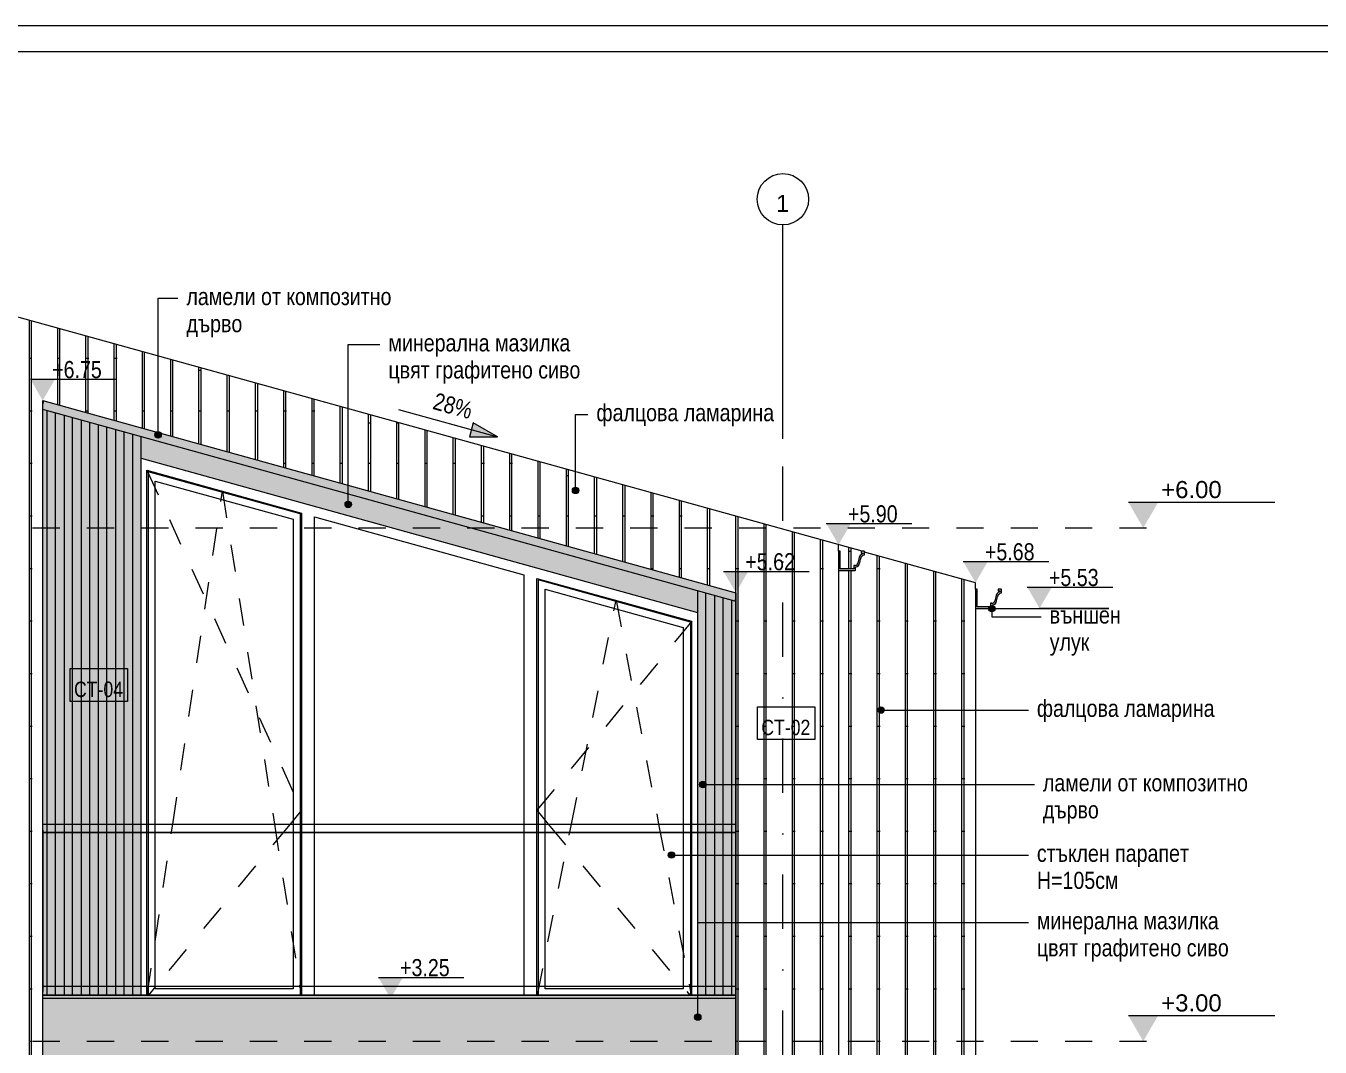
# Model space of a CAD drawing. Header units: centimetres. Extents: x 0 to 25250, y 0 to 2250.
# Drawn here: x 22126 to 22882, y 1653 to 2250 of the extents above; entities that cross this region are included whole.
import ezdxf

# ---------------------------------------------------------------- set-up
doc = ezdxf.new("R2010")
doc.units = ezdxf.units.CM
for name, pattern in [('17-View-1$0$Dash', [31.75, 15.875, -15.875]), ('24-View-1$0$Dash', [31.75, 15.875, -15.875]), ('24-View-1$0$Dash dot', [79.375, 31.75, -23.8125, 0, -23.8125])]:
    doc.linetypes.add(name, pattern=pattern)
for name, color, linetype, lineweight in [('A-ANNO-NOTE', 7, 'Continuous', 9), ('A-FLOR-HRAL', 7, 'Continuous', 9), ('A-FLOR-LEVL', 7, 'Continuous', 9), ('A-GLAZ', 7, 'Continuous', 5), ('A-GLAZ-CWMG', 7, 'Continuous', 9), ('A-GLAZ-HDLN', 7, '17-View-1$0$Dash', 5), ('A-ROOF', 7, 'Continuous', 9), ('A-ROOF-OTLN', 7, 'Continuous', 9), ('A-ROOF-PATT', 7, 'Continuous', 9), ('A-WALL', 7, 'Continuous', 9), ('A-WALL-IDEN', 7, 'Continuous', 9), ('A-WALL-PATT', 7, 'Continuous', 9), ('G-ANNO-DIMS', 7, 'Continuous', 9), ('G-ANNO-TEXT', 7, 'Continuous', 9), ('G-ANNO-TTLB', 7, 'Continuous', 9), ('S-GRID', 7, 'Continuous', 9), ('S-GRID-IDEN', 7, 'Continuous', 9)]:
    doc.layers.add(name, color=color, linetype=linetype, lineweight=lineweight)
doc.styles.add('24-View-1$0$Arial', font='arial.ttf', dxfattribs={"height": 10})
doc.styles.add('24-View-1$0$Arial Narrow', font='ARIALN.TTF', dxfattribs={"height": 10})
doc.styles.add('24-View-1$0$Arial Narrow_1', font='ARIALN.TTF', dxfattribs={"height": 10})
doc.styles.add('24-View-1$0$Arial Narrow_3', font='ARIALN.TTF', dxfattribs={"height": 9})

# ---------------------------------------------------------------- blocks, each defined once
blk = doc.blocks.new('TEC_ОФИЦИАЛНА РАМКА - TEC_ОФИЦИАЛНА РАМКА-2548457-СГРАДА ТИП III - ФАСАДИ')
at = {"layer": 'G-ANNO-TTLB'}
for p, q in [((41.621, 40.554), (-48.379, 40.554)), ((-46.129, 40.254), (41.321, 40.254))]:
    blk.add_line(p, q, dxfattribs=at)
blk = doc.blocks.new('Railing - Railing-1761984-СЕВЕР')
at = {"layer": 'A-FLOR-HRAL', "color": 8, "true_color": 0x808080}
for p, q in [((-669.14, 427), (-264.14, 427)), ((-669.14, 422), (-264.14, 422)), ((-264.14, 332), (-669.14, 332))]:
    blk.add_line(p, q, dxfattribs=at)
at = {"layer": 'A-FLOR-HRAL'}
for p, q in [((-669.14, 427), (-264.14, 427)), ((-264.14, 422), (-669.14, 422)), ((-264.14, 332), (-669.14, 332))]:
    blk.add_line(p, q, dxfattribs=at)
at = {"layer": 'A-FLOR-HRAL', "color": 7, "true_color": 0xfdfdfd}
for p, q in [((-669.14, 423.41), (-669.14, 422)), ((-669.14, 422), (-669.14, 332)), ((-264.14, 422), (-264.14, 423.41)), ((-264.14, 332), (-264.14, 422)), ((-669.14, 332), (-669.14, 329.05)), ((-264.14, 329.05), (-264.14, 332))]:
    blk.add_line(p, q, dxfattribs=at)
at = {"layer": 'A-FLOR-HRAL', "color": 9, "true_color": 0xbfbfbf}
for p, q in [((-669.14, 422), (-264.14, 422)), ((-264.14, 422), (-669.14, 422)), ((-264.14, 332), (-669.14, 332)), ((-264.14, 332), (-669.14, 332)), ((-264.14, 327), (-669.14, 327))]:
    blk.add_line(p, q, dxfattribs=at)
blk = doc.blocks.new('Rectangular Mullion - TEC_LAMEL-2370425-СЕВЕР')
at = {"layer": 'A-GLAZ-CWMG', "color": 7, "true_color": 0xfefefe}
blk.add_line((-669.14, 329.05), (-669.14, 423.41), dxfattribs=at)
at = {"layer": 'A-GLAZ-CWMG', "color": 7, "true_color": 0xfdfdfd}
blk.add_line((-669.14, 423.41), (-669.14, 329.05), dxfattribs=at)
blk = doc.blocks.new('Rectangular Mullion - TEC_LAMEL-V2-СЕВЕР')
at = {"layer": 'A-GLAZ-CWMG', "color": 7, "true_color": 0xfefefe}
for p, q in [((-669.14, 329.05), (-669.14, 423.41)), ((-669.14, 423.41), (-669.14, 329.05))]:
    blk.add_line(p, q, dxfattribs=at)
blk = doc.blocks.new('Rectangular Mullion - TEC_LAMEL-2370426-СЕВЕР')
at = {"layer": 'A-GLAZ-CWMG', "color": 7, "true_color": 0xfdfdfd}
blk.add_line((-264.14, 423.41), (-264.14, 329.05), dxfattribs=at)
at = {"layer": 'A-GLAZ-CWMG', "color": 7, "true_color": 0xfefefe}
blk.add_line((-264.14, 423.41), (-264.14, 329.05), dxfattribs=at)
blk = doc.blocks.new('Rectangular Mullion - TEC_LAMEL-V3-СЕВЕР')
at = {"layer": 'A-GLAZ-CWMG', "color": 7, "true_color": 0xfefefe}
blk.add_line((-264.14, 423.41), (-264.14, 329.05), dxfattribs=at)
blk.add_line((-264.14, 423.41), (-264.14, 329.05), dxfattribs=at)
blk = doc.blocks.new('Rectangular Mullion - TEC_LAMEL-2378627-СЕВЕР')
at = {"layer": 'A-GLAZ-CWMG', "true_color": 0xcfc6ba}
for points in [[(-286.64, 427), (-281.64, 427), (-281.64, 561.86), (-286.64, 563.25), (-286.64, 439.14)], [(-286.64, 327), (-281.64, 327), (-281.64, 427), (-286.64, 427), (-286.64, 329.05)]]:
    blk.add_hatch(color=9, dxfattribs=at).paths.add_polyline_path(points)
at = {"layer": 'A-GLAZ-CWMG'}
for p, q in [((-286.64, 563.25), (-286.64, 427)), ((-281.64, 427), (-281.64, 561.86))]:
    blk.add_line(p, q, dxfattribs=at)
at = {"layer": 'A-GLAZ-CWMG', "color": 8, "true_color": 0x808080}
for p, q in [((-286.64, 427), (-286.64, 327)), ((-281.64, 327), (-281.64, 427))]:
    blk.add_line(p, q, dxfattribs=at)
blk = doc.blocks.new('Rectangular Mullion - TEC_LAMEL-2378628-СЕВЕР')
at = {"layer": 'A-GLAZ-CWMG', "true_color": 0xcfc6ba}
for points in [[(-276.64, 427), (-271.64, 427), (-271.64, 559.09), (-276.64, 560.47), (-276.64, 439.14)], [(-276.64, 327), (-271.64, 327), (-271.64, 427), (-276.64, 427), (-276.64, 329.05)]]:
    blk.add_hatch(color=9, dxfattribs=at).paths.add_polyline_path(points)
at = {"layer": 'A-GLAZ-CWMG'}
for p, q in [((-276.64, 560.47), (-276.64, 427)), ((-271.64, 427), (-271.64, 559.09))]:
    blk.add_line(p, q, dxfattribs=at)
at = {"layer": 'A-GLAZ-CWMG', "color": 8, "true_color": 0x808080}
for p, q in [((-276.64, 427), (-276.64, 327)), ((-271.64, 327), (-271.64, 427))]:
    blk.add_line(p, q, dxfattribs=at)
blk = doc.blocks.new('Rectangular Mullion - TEC_LAMEL-2378629-СЕВЕР')
at = {"layer": 'A-GLAZ-CWMG', "true_color": 0xcfc6ba}
for points in [[(-266.64, 427), (-264.14, 427), (-264.14, 557.01), (-266.64, 557.7), (-266.64, 439.14)], [(-265.75, 327), (-264.14, 327), (-264.14, 427), (-266.64, 427), (-266.64, 327)]]:
    blk.add_hatch(color=9, dxfattribs=at).paths.add_polyline_path(points)
at = {"layer": 'A-GLAZ-CWMG'}
blk.add_line((-266.64, 557.7), (-266.64, 427), dxfattribs=at)
at = {"layer": 'A-GLAZ-CWMG', "color": 8, "true_color": 0x808080}
blk.add_line((-266.64, 427), (-266.64, 327), dxfattribs=at)
blk = doc.blocks.new('Rectangular Mullion - TEC_LAMEL-1938092-СЕВЕР')
at = {"layer": 'A-GLAZ-CWMG', "true_color": 0xcfc6ba}
blk.add_hatch(color=9, dxfattribs=at).paths.add_polyline_path([(-264.81, 557.19), (-264.14, 559.6), (-264.14, 562.19), (-668.48, 674.33), (-669.14, 671.92), (-669.14, 669.32), (-265.75, 557.45)])
at = {"layer": 'A-GLAZ-CWMG'}
for p, q in [((-669.14, 671.92), (-668.48, 674.33)), ((-264.81, 557.19), (-669.14, 669.32)), ((-264.14, 559.6), (-264.81, 557.19))]:
    blk.add_line(p, q, dxfattribs=at)
blk = doc.blocks.new('Rectangular Mullion - TEC_LAMEL-1938093-СЕВЕР')
at = {"layer": 'A-GLAZ-CWMG', "true_color": 0xcfc6ba}
h = blk.add_hatch(color=9, dxfattribs=at)
h.paths.add_polyline_path([(-264.14, 557.01), (-264.14, 559.6), (-264.81, 557.19), (-264.46, 557.09)])
h.paths.add_polyline_path([(-669.14, 671.92), (-668.48, 674.33), (-669.14, 674.51), (-669.14, 674.33)])
at = {"layer": 'A-GLAZ-CWMG'}
blk.add_line((-264.14, 557.01), (-264.81, 557.19), dxfattribs=at)
blk = doc.blocks.new('Rectangular Mullion - TEC_LAMEL-2370405-СЕВЕР')
at = {"layer": 'A-GLAZ-CWMG', "color": 7, "true_color": 0xfefefe}
blk.add_line((-264.14, 423.41), (-264.14, 329.05), dxfattribs=at)
blk.add_line((-264.14, 423.41), (-264.14, 329.05), dxfattribs=at)
blk = doc.blocks.new('TRIPLE - OK_F_OF - T - 15_50-2493722-СЕВЕР')
at = {"layer": 'A-GLAZ'}
for p, q in [((-608.24, 427), (-608.24, 633.76)), ((-608.24, 633.76), (-517.94, 608.72)), ((-518.64, 608.18), (-607.54, 632.84)), ((-607.54, 632.84), (-607.54, 427)), ((-603.44, 427), (-603.44, 627.45)), ((-603.44, 627.45), (-522.74, 605.07)), ((-522.74, 605.07), (-522.74, 427)), ((-518.64, 608.18), (-518.64, 427)), ((-517.94, 608.72), (-517.94, 427)), ((-510.34, 427), (-510.34, 606.61)), ((-510.34, 606.61), (-387.94, 572.66)), ((-387.94, 572.66), (-387.94, 427)), ((-380.34, 570.56), (-290.04, 545.51)), ((-380.34, 427), (-380.34, 570.56)), ((-290.74, 544.98), (-379.64, 569.64)), ((-379.64, 569.64), (-379.64, 427)), ((-375.54, 427), (-375.54, 564.24)), ((-375.54, 564.24), (-294.84, 541.86)), ((-290.74, 544.98), (-290.74, 427)), ((-290.04, 545.51), (-290.04, 427)), ((-294.84, 541.86), (-294.84, 427))]:
    blk.add_line(p, q, dxfattribs=at)
at = {"layer": 'A-GLAZ', "color": 8, "true_color": 0x808080}
for p, q in [((-608.24, 327), (-608.24, 427)), ((-607.54, 427), (-607.54, 327)), ((-603.44, 330.7), (-603.44, 427)), ((-522.74, 427), (-522.74, 330.7)), ((-518.64, 427), (-518.64, 327)), ((-517.94, 427), (-517.94, 327)), ((-510.34, 327), (-510.34, 427)), ((-387.94, 427), (-387.94, 327)), ((-380.34, 327), (-380.34, 427)), ((-379.64, 427), (-379.64, 327)), ((-375.54, 330.7), (-375.54, 427)), ((-294.84, 427), (-294.84, 330.7)), ((-290.74, 427), (-290.74, 327)), ((-290.04, 427), (-290.04, 327)), ((-522.74, 330.7), (-603.44, 330.7)), ((-294.84, 330.7), (-375.54, 330.7))]:
    blk.add_line(p, q, dxfattribs=at)
at = {"layer": 'A-GLAZ-HDLN'}
for p, q in [((-608.24, 633.83), (-517.94, 435)), ((-593.16, 427), (-564.14, 621.53)), ((-564.14, 621.53), (-533.74, 427)), ((-360.2, 427), (-334.14, 557.74)), ((-334.14, 557.74), (-309.27, 427)), ((-289.9, 545.47), (-380.34, 435)), ((-517.94, 435), (-524.56, 427)), ((-380.34, 435), (-373.72, 427))]:
    blk.add_line(p, q, dxfattribs=at)
at = {"layer": 'A-GLAZ-HDLN', "color": 8, "true_color": 0x808080}
for p, q in [((-608.08, 327), (-593.16, 427)), ((-524.56, 427), (-603.17, 332.04)), ((-533.74, 427), (-518.12, 327)), ((-380.12, 327), (-360.2, 427)), ((-373.72, 427), (-290.95, 327)), ((-309.27, 427), (-290.25, 327)), ((-603.19, 332), (-607.33, 327))]:
    blk.add_line(p, q, dxfattribs=at)
blk = doc.blocks.new('Rectangular Mullion - TEC_LAMEL-2378685-СЕВЕР')
at = {"layer": 'A-GLAZ-CWMG', "true_color": 0xcfc6ba}
for points in [[(-661.64, 427), (-661.64, 667.24), (-666.64, 668.63), (-666.64, 427), (-664.51, 427)], [(-664.51, 327), (-661.64, 327), (-661.64, 427), (-666.64, 427), (-666.64, 327)]]:
    blk.add_hatch(color=9, dxfattribs=at).paths.add_polyline_path(points)
at = {"layer": 'A-GLAZ-CWMG'}
for p, q in [((-666.64, 668.63), (-666.64, 427)), ((-661.64, 427), (-661.64, 667.19))]:
    blk.add_line(p, q, dxfattribs=at)
at = {"layer": 'A-GLAZ-CWMG', "color": 8, "true_color": 0x808080}
for p, q in [((-666.64, 427), (-666.64, 327)), ((-661.64, 327), (-661.64, 427))]:
    blk.add_line(p, q, dxfattribs=at)
blk = doc.blocks.new('Rectangular Mullion - TEC_LAMEL-2378686-СЕВЕР')
at = {"layer": 'A-GLAZ-CWMG', "true_color": 0xcfc6ba}
for points in [[(-656.64, 427), (-651.64, 427), (-651.64, 664.47), (-656.64, 665.86), (-656.64, 439.14)], [(-656.64, 327), (-651.64, 327), (-651.64, 427), (-656.64, 427), (-656.64, 329.05)]]:
    blk.add_hatch(color=9, dxfattribs=at).paths.add_polyline_path(points)
at = {"layer": 'A-GLAZ-CWMG'}
for p, q in [((-656.64, 665.86), (-656.64, 427)), ((-651.64, 427), (-651.64, 664.47))]:
    blk.add_line(p, q, dxfattribs=at)
at = {"layer": 'A-GLAZ-CWMG', "color": 8, "true_color": 0x808080}
for p, q in [((-656.64, 427), (-656.64, 327)), ((-651.64, 327), (-651.64, 427))]:
    blk.add_line(p, q, dxfattribs=at)
blk = doc.blocks.new('Rectangular Mullion - TEC_LAMEL-2378687-СЕВЕР')
at = {"layer": 'A-GLAZ-CWMG', "true_color": 0xcfc6ba}
for points in [[(-646.64, 427), (-641.64, 427), (-641.64, 661.7), (-646.64, 663.08), (-646.64, 439.14)], [(-646.64, 327), (-641.64, 327), (-641.64, 427), (-646.64, 427), (-646.64, 329.05)]]:
    blk.add_hatch(color=9, dxfattribs=at).paths.add_polyline_path(points)
at = {"layer": 'A-GLAZ-CWMG'}
for p, q in [((-646.64, 663.08), (-646.64, 427)), ((-641.64, 427), (-641.64, 661.7))]:
    blk.add_line(p, q, dxfattribs=at)
at = {"layer": 'A-GLAZ-CWMG', "color": 8, "true_color": 0x808080}
for p, q in [((-646.64, 427), (-646.64, 327)), ((-641.64, 327), (-641.64, 427))]:
    blk.add_line(p, q, dxfattribs=at)
blk = doc.blocks.new('Rectangular Mullion - TEC_LAMEL-2378688-СЕВЕР')
at = {"layer": 'A-GLAZ-CWMG', "true_color": 0xcfc6ba}
for points in [[(-631.64, 427), (-631.64, 658.92), (-636.64, 660.31), (-636.64, 427), (-633.84, 427)], [(-633.84, 327), (-631.64, 327), (-631.64, 427), (-636.64, 427), (-636.64, 327)]]:
    blk.add_hatch(color=9, dxfattribs=at).paths.add_polyline_path(points)
at = {"layer": 'A-GLAZ-CWMG'}
for p, q in [((-636.64, 660.31), (-636.64, 427)), ((-631.64, 427), (-631.64, 658.92))]:
    blk.add_line(p, q, dxfattribs=at)
at = {"layer": 'A-GLAZ-CWMG', "color": 8, "true_color": 0x808080}
for p, q in [((-636.64, 427), (-636.64, 327)), ((-631.64, 327), (-631.64, 427))]:
    blk.add_line(p, q, dxfattribs=at)
blk = doc.blocks.new('Rectangular Mullion - TEC_LAMEL-2370929-СЕВЕР')
at = {"layer": 'A-GLAZ-CWMG', "color": 7, "true_color": 0xfefefe}
for p, q in [((-669.14, 329.05), (-669.14, 423.41)), ((-669.14, 423.41), (-669.14, 329.05))]:
    blk.add_line(p, q, dxfattribs=at)
blk = doc.blocks.new('Rectangular Mullion - TEC_LAMEL-2378709-СЕВЕР')
at = {"layer": 'A-GLAZ-CWMG', "true_color": 0xcfc6ba}
for points in [[(-626.64, 427), (-621.64, 427), (-621.64, 656.15), (-626.64, 657.54), (-626.64, 439.14)], [(-621.64, 327), (-621.64, 427), (-626.64, 427), (-626.64, 327), (-626.17, 327)]]:
    blk.add_hatch(color=9, dxfattribs=at).paths.add_polyline_path(points)
at = {"layer": 'A-GLAZ-CWMG'}
for p, q in [((-626.64, 657.54), (-626.64, 427)), ((-621.64, 427), (-621.64, 656.15))]:
    blk.add_line(p, q, dxfattribs=at)
at = {"layer": 'A-GLAZ-CWMG', "color": 8, "true_color": 0x808080}
for p, q in [((-626.64, 427), (-626.64, 327)), ((-621.64, 327), (-621.64, 427))]:
    blk.add_line(p, q, dxfattribs=at)
blk = doc.blocks.new('Rectangular Mullion - TEC_LAMEL-2378710-СЕВЕР')
at = {"layer": 'A-GLAZ-CWMG', "true_color": 0xcfc6ba}
for points in [[(-616.64, 427), (-611.64, 427), (-611.64, 653.38), (-616.64, 654.76), (-616.64, 439.14)], [(-616.64, 327), (-611.64, 327), (-611.64, 427), (-616.64, 427), (-616.64, 329.05)]]:
    blk.add_hatch(color=9, dxfattribs=at).paths.add_polyline_path(points)
at = {"layer": 'A-GLAZ-CWMG'}
for p, q in [((-616.64, 654.76), (-616.64, 427)), ((-611.64, 427), (-611.64, 653.38))]:
    blk.add_line(p, q, dxfattribs=at)
at = {"layer": 'A-GLAZ-CWMG', "color": 8, "true_color": 0x808080}
for p, q in [((-616.64, 427), (-616.64, 327)), ((-611.64, 327), (-611.64, 427))]:
    blk.add_line(p, q, dxfattribs=at)
blk = doc.blocks.new('Level - w_ name-271244-СЕВЕР')
at = {"layer": 'A-FLOR-LEVL'}
blk.add_hatch(color=256, dxfattribs=at).paths.add_polyline_path([(-34.78, 15), (-17.46, 15), (-26.12, 0)])
blk.add_line((-34.78, 15), (50.8, 15), dxfattribs=at)
blk = doc.blocks.new('Grid - TEC_GRID_CIRCLE-145857-СЕВЕР')
at = {"layer": 'S-GRID-IDEN'}
blk.add_circle((-696.64, 792.09), 15, dxfattribs=at)
blk = doc.blocks.new('Spot Elevations - ELEVATION_PROJECT-150941-СЕВЕР')
at = {"layer": 'A-ANNO-NOTE'}
blk.add_hatch(color=256, dxfattribs=at).paths.add_polyline_path([(-1811.3, 587.27), (-1796.99, 587.27), (-1804.14, 574.88)])
blk.add_line((-1811.3, 587.27), (-1761.3, 587.27), dxfattribs=at)

msp = doc.modelspace()

# ---------------------------------------------------------------- block references
at = {"layer": 'G-ANNO-TTLB', "xscale": 50, "yscale": 50, "zscale": 50}
msp.add_blockref('TEC_ОФИЦИАЛНА РАМКА - TEC_ОФИЦИАЛНА РАМКА-2548457-СГРАДА ТИП III - ФАСАДИ', (23168.96, 222.31), dxfattribs=at)

# ---------------------------------------------------------------- next in the draw order: hatches: boundary and pattern name
at = {"layer": 'A-ROOF-PATT', "true_color": 0x8b8b8b}
h = msp.add_hatch(dxfattribs=at)
h.set_pattern_fill('FP1_3', color=252, style=0, pattern_type=2)
h.set_pattern_definition([(0, (22821.16, 1956.557), (16.51, 30.709), [0.8382, -15.672]), (90, (22804.651, 1956.557), (-16.51, 30.709), [30.709, 0]), (90, (22805.921, 1956.557), (-16.51, 30.709), [30.709, 0])])
h.paths.add_polyline_path([(22600.51, 1941.55), (22600.51, 1946.73), (22075.51, 2092.33), (22075.51, 2087.14), (22600.25, 1941.62)])
h = msp.add_hatch(dxfattribs=at)
h.set_pattern_fill('FP1_4', color=252, style=0, pattern_type=2)
h.set_pattern_definition([(0, (22821.16, 1881.557), (16.51, 30.709), [0.8382, -15.672]), (90, (22804.651, 1881.557), (-16.51, 30.709), [30.709, 0]), (90, (22805.921, 1881.557), (-16.51, 30.709), [30.709, 0])])
h.paths.add_polyline_path([(22680.51, 1919.36), (22680.51, 1924.55), (22615.75, 1942.51), (22615.75, 1940.98), (22615.49, 1940.76), (22614.75, 1940.48), (22614.21, 1940.1), (22613.79, 1939.63), (22613.5, 1939.1), (22613.24, 1938.01), (22676.94, 1920.35)])
h.paths.add_polyline_path([(22612.28, 1938.28), (22612.54, 1939.38), (22612.9, 1940.1), (22613.5, 1940.81), (22614.03, 1941.23), (22614.75, 1941.59), (22614.75, 1941.93), (22613.79, 1941.93), (22613.79, 1942.93), (22614.24, 1942.93), (22600.51, 1946.73), (22600.51, 1942.93), (22601.51, 1942.93), (22601.51, 1941.27), (22611.85, 1938.4)])
at = {"layer": 'A-ROOF-PATT', "lineweight": 5, "true_color": 0xc0c0c0}
for points in [[(22610.15, 1931.73), (22610.35, 1931.93), (22610.37, 1933.57), (22610.55, 1933.74), (22611.28, 1933.97), (22611.86, 1934.33), (22612.33, 1934.83), (22612.67, 1935.44), (22613.08, 1937.24), (22613.5, 1939.1), (22613.84, 1939.7), (22614.31, 1940.2), (22614.89, 1940.57), (22615.59, 1940.82), (22615.75, 1940.98), (22615.75, 1942.66), (22615.49, 1942.93), (22613.79, 1942.93), (22613.79, 1941.93), (22614.75, 1941.93), (22614.75, 1941.59), (22614.03, 1941.23), (22613.4, 1940.73), (22612.9, 1940.1), (22612.54, 1939.38), (22612.06, 1937.24), (22611.76, 1935.85), (22611.56, 1935.48), (22611.29, 1935.16), (22610.94, 1934.92), (22610.55, 1934.76), (22610.13, 1934.71), (22609.35, 1934.71), (22609.35, 1932.73), (22601.51, 1932.73), (22601.51, 1942.93), (22600.51, 1942.93), (22600.51, 1931.73), (22607.92, 1931.73)], [(22690.15, 1909.55), (22690.35, 1909.75), (22690.37, 1911.39), (22690.55, 1911.55), (22691.28, 1911.78), (22691.86, 1912.15), (22692.33, 1912.65), (22692.67, 1913.25), (22692.84, 1913.92), (22693.5, 1916.92), (22693.84, 1917.52), (22694.31, 1918.02), (22694.89, 1918.38), (22695.55, 1918.59), (22695.75, 1918.79), (22695.75, 1920.48), (22695.49, 1920.74), (22693.79, 1920.74), (22693.79, 1919.74), (22694.75, 1919.74), (22694.75, 1919.41), (22694.03, 1919.05), (22693.4, 1918.54), (22692.9, 1917.92), (22692.54, 1917.2), (22692.28, 1916.09), (22691.75, 1913.65), (22691.56, 1913.29), (22691.29, 1912.97), (22690.94, 1912.73), (22690.55, 1912.58), (22690.13, 1912.53), (22689.35, 1912.53), (22689.35, 1910.55), (22681.51, 1910.55), (22681.51, 1920.74), (22680.51, 1920.74), (22680.51, 1909.55)]]:
    msp.add_hatch(color=9, dxfattribs=at).paths.add_polyline_path(points)
at = {"layer": 'A-WALL-PATT', "true_color": 0x8b8b8b}
h = msp.add_hatch(dxfattribs=at)
h.set_pattern_fill('FP1_8', color=252, style=0, pattern_type=2)
h.set_pattern_definition([(0, (20707.88, 1656.557), (16.51, 30.709), [0.8382, -15.672]), (90, (20691.371, 1656.557), (-16.51, 30.709), [30.709, 0]), (90, (20692.641, 1656.557), (-16.51, 30.709), [30.709, 0])])
h.paths.add_polyline_path([(22540.51, 1656.56), (22595.51, 1656.56), (22595.51, 1942.93), (22075.51, 2087.14), (22075.51, 2047.71), (22540.51, 1918.75), (22540.51, 1662.01)])
h = msp.add_hatch(dxfattribs=at)
h.set_pattern_fill('FP1_9', color=252, style=0, pattern_type=2)
h.set_pattern_definition([(0, (22160.76, 1656.557), (16.51, 30.709), [0.8382, -15.672]), (90, (22144.251, 1656.557), (-16.51, 30.709), [30.709, 0]), (90, (22145.521, 1656.557), (-16.51, 30.709), [30.709, 0])])
h.paths.add_polyline_path([(22078.79, 1656.56), (22135.51, 1656.56), (22135.51, 2031.07), (22075.51, 2047.71), (22075.51, 1656.56)])
at = {"layer": 'A-WALL-PATT', "true_color": 0x787878}
h = msp.add_hatch(color=8, dxfattribs=at)
h.paths.add_polyline_path([(22138.01, 1783.56), (22138.01, 2025.19), (22135.51, 2025.88), (22135.51, 1783.56)])
h.paths.add_polyline_path([(22523.01, 1783.56), (22528.01, 1783.56), (22528.01, 1917.03), (22523.01, 1918.42), (22523.01, 1795.7)])
h.paths.add_polyline_path([(22143.01, 1783.56), (22148.01, 1783.56), (22148.01, 2022.41), (22143.01, 2023.74), (22143.01, 1795.7)])
h.paths.add_polyline_path([(22188.01, 1783.56), (22188.01, 2011.32), (22183.01, 2012.71), (22183.01, 1783.56)])
h.paths.add_polyline_path([(22153.01, 1783.56), (22158.01, 1783.56), (22158.01, 2019.64), (22153.01, 2021.03), (22153.01, 1795.7)])
h.paths.add_polyline_path([(22163.01, 1783.56), (22168.01, 1783.56), (22168.01, 2016.87), (22163.01, 2018.25), (22163.01, 1795.7)])
h.paths.add_polyline_path([(22173.01, 1783.56), (22178.01, 1783.56), (22178.01, 2014.09), (22173.01, 2015.48), (22173.01, 1795.7)])
h.paths.add_polyline_path([(22533.01, 1783.56), (22538.01, 1783.56), (22538.01, 1914.26), (22533.01, 1915.64), (22533.01, 1795.7)])
h.paths.add_polyline_path([(22518.01, 1907.25), (22518.01, 1919.8), (22193.01, 2009.93), (22193.01, 1997.38), (22515.9, 1907.84)])
at = {"layer": 'A-WALL-PATT', "true_color": 0x8b8b8b}
h = msp.add_hatch(dxfattribs=at)
h.set_pattern_fill('FP1_5', color=252, style=0, pattern_type=2)
h.set_pattern_definition([(0, (22606.53, 1656.557), (16.51, 30.709), [0.8382, -15.672]), (90, (22590.021, 1656.557), (-16.51, 30.709), [30.709, 0]), (90, (22591.291, 1656.557), (-16.51, 30.709), [30.709, 0])])
h.paths.add_polyline_path([(22675.51, 1601.56), (22675.51, 1920.75), (22613.24, 1938.01), (22612.67, 1935.44), (22612.33, 1934.83), (22611.85, 1934.33), (22611.28, 1933.97), (22610.42, 1933.64), (22610.35, 1933.5), (22610.35, 1931.93), (22610.15, 1931.73), (22600.51, 1931.73), (22600.51, 1601.56), (22661.6, 1601.56)])
h.paths.add_polyline_path([(22609.35, 1932.73), (22609.35, 1934.71), (22610.55, 1934.76), (22610.94, 1934.92), (22611.29, 1935.16), (22611.56, 1935.48), (22611.76, 1935.85), (22612.28, 1938.28), (22601.51, 1941.27), (22601.51, 1932.73), (22607.92, 1932.73)])
at = {"layer": 'A-WALL-PATT', "true_color": 0x787878}
h = msp.add_hatch(color=8, dxfattribs=at)
h.paths.add_polyline_path([(22138.01, 1683.56), (22138.01, 1783.56), (22135.51, 1783.56), (22135.51, 1683.56)])
h.paths.add_polyline_path([(22186.15, 1683.56), (22188.01, 1683.56), (22188.01, 1783.56), (22183.01, 1783.56), (22183.01, 1683.56)])
h.paths.add_polyline_path([(22178.01, 1683.56), (22178.01, 1783.56), (22173.01, 1783.56), (22173.01, 1683.56)])
h.paths.add_polyline_path([(22143.01, 1683.56), (22148.01, 1683.56), (22148.01, 1783.56), (22143.01, 1783.56), (22143.01, 1685.6)])
h.paths.add_polyline_path([(22153.01, 1683.56), (22158.01, 1683.56), (22158.01, 1783.56), (22153.01, 1783.56), (22153.01, 1685.6)])
h.paths.add_polyline_path([(22163.01, 1683.56), (22168.01, 1683.56), (22168.01, 1783.56), (22163.01, 1783.56), (22163.01, 1685.6)])
h.paths.add_polyline_path([(22538.01, 1683.56), (22538.01, 1783.56), (22533.01, 1783.56), (22533.01, 1683.56)])
h.paths.add_polyline_path([(22528.01, 1683.56), (22528.01, 1783.56), (22523.01, 1783.56), (22523.01, 1683.56)])
at = {"layer": 'A-WALL-PATT', "lineweight": 5, "true_color": 0xebebeb}
h = msp.add_hatch(color=7, dxfattribs=at)
h.paths.add_polyline_path([(22186.15, 1681.56), (22540.51, 1681.56), (22540.51, 1683.56), (22135.51, 1683.56), (22135.51, 1681.56), (22178.48, 1681.56)])
h.paths.add_polyline_path([(21910.08, 1681.56), (22075.51, 1681.56), (22075.51, 1683.56), (21900.51, 1683.56), (21900.51, 1681.56)])
at = {"layer": 'A-WALL-PATT', "lineweight": 5, "true_color": 0x787878}
h = msp.add_hatch(color=8, dxfattribs=at)
h.paths.add_polyline_path([(22301.18, 1626.56), (22540.51, 1626.56), (22540.51, 1681.56), (22135.51, 1681.56), (22135.51, 1626.56), (22293.51, 1626.56)])
h.paths.add_polyline_path([(21925.42, 1656.56), (22075.51, 1656.56), (22075.51, 1681.56), (21900.51, 1681.56), (21900.51, 1656.56)])
at = {"layer": 'A-WALL-PATT', "true_color": 0x8b8b8b}
h = msp.add_hatch(dxfattribs=at)
h.set_pattern_fill('FP1_6', color=252, style=0, pattern_type=2)
h.set_pattern_definition([(0, (22160.76, 1356.557), (16.51, 30.709), [0.8382, -15.672]), (90, (22144.251, 1356.557), (-16.51, 30.709), [30.709, 0]), (90, (22145.521, 1356.557), (-16.51, 30.709), [30.709, 0])])
h.paths.add_polyline_path([(22088.08, 1361.56), (22116.37, 1361.56), (22116.37, 1366.56), (22088.08, 1366.56), (22088.08, 1363.19)])
h.paths.add_polyline_path([(22078.79, 1423.56), (22116.08, 1423.56), (22116.37, 1432.49), (22116.48, 1432.84), (22116.65, 1433.14), (22116.87, 1433.37), (22117.12, 1433.51), (22117.38, 1433.56), (22135.51, 1433.56), (22135.51, 1656.56), (22075.51, 1656.56), (22075.51, 1423.56)])
h = msp.add_hatch(dxfattribs=at)
h.set_pattern_fill('FP1_7', color=252, style=0, pattern_type=2)
h.set_pattern_definition([(0, (19783.32, 1356.557), (16.51, 30.709), [0.8382, -15.672]), (90, (19766.811, 1356.557), (-16.51, 30.709), [30.709, 0]), (90, (19768.081, 1356.557), (-16.51, 30.709), [30.709, 0])])
h.paths.add_polyline_path([(22540.51, 1361.56), (22595.51, 1361.56), (22595.51, 1656.56), (22540.51, 1656.56), (22540.51, 1363.19)])
at = {"layer": 'G-ANNO-DIMS'}
msp.add_hatch(color=256, dxfattribs=at).paths.add_polyline_path([(22401.27, 2009.77), (22387.11, 2018.11), (22384.84, 2009.91)])
at = {"layer": 'G-ANNO-TEXT'}
h = msp.add_hatch(color=256, dxfattribs=at)
edge = h.paths.add_edge_path()
edge.add_arc((22202.91, 2011.02), 1.88, 0, 360)
h = msp.add_hatch(color=256, dxfattribs=at)
edge = h.paths.add_edge_path()
edge.add_arc((22446.85, 1978.51), 1.88, 0, 360)
h = msp.add_hatch(color=256, dxfattribs=at)
edge = h.paths.add_edge_path()
edge.add_arc((22314.02, 1970.35), 1.88, 0, 360)
h = msp.add_hatch(color=256, dxfattribs=at)
edge = h.paths.add_edge_path()
edge.add_arc((22690.01, 1909.41), 1.87, 0, 360)
h = msp.add_hatch(color=256, dxfattribs=at)
edge = h.paths.add_edge_path()
edge.add_arc((22625.27, 1850.16), 1.88, 0, 360)
h = msp.add_hatch(color=256, dxfattribs=at)
edge = h.paths.add_edge_path()
edge.add_arc((22521.19, 1806.66), 1.88, 0, 360)
h = msp.add_hatch(color=256, dxfattribs=at)
edge = h.paths.add_edge_path()
edge.add_arc((22502.85, 1765.44), 1.88, 0, 360)
h = msp.add_hatch(color=256, dxfattribs=at)
edge = h.paths.add_edge_path()
edge.add_arc((22518.24, 1670.73), 1.88, 0, 360)

# ---------------------------------------------------------------- next in the draw order: linework, layer by layer
at = {"layer": 'A-FLOR-LEVL', "linetype": '24-View-1$0$Dash'}
for p, q in [((20923.09, 1956.56), (22787.19, 1956.56)), ((20923.09, 1656.56), (22787.19, 1656.56))]:
    msp.add_line(p, q, dxfattribs=at)
at = {"layer": 'A-ROOF'}
for p, q in [((22614.24, 1942.93), (22075.51, 2092.33)), ((22600.51, 1942.93), (22600.51, 1946.73)), ((22680.51, 1924.55), (22615.75, 1942.51)), ((22680.51, 1920.74), (22680.51, 1924.55))]:
    msp.add_line(p, q, dxfattribs=at)
at = {"layer": 'A-ROOF-OTLN'}
for p, q in [((22601.51, 1942.93), (22600.51, 1942.93)), ((22600.51, 1942.93), (22600.51, 1931.73)), ((22601.51, 1932.73), (22601.51, 1942.93)), ((22612.35, 1938.6), (22611.85, 1936.27)), ((22612.84, 1936.1), (22613.33, 1938.43)), ((22615.49, 1942.93), (22613.79, 1942.93)), ((22613.79, 1942.93), (22613.79, 1941.93)), ((22613.79, 1941.93), (22614.75, 1941.93)), ((22614.75, 1941.93), (22614.75, 1941.59)), ((22615.75, 1940.98), (22615.75, 1942.66)), ((22600.51, 1931.73), (22610.15, 1931.73)), ((22609.35, 1932.73), (22601.51, 1932.73)), ((22610.13, 1934.71), (22609.35, 1934.71)), ((22609.35, 1934.71), (22609.35, 1932.73)), ((22610.35, 1931.93), (22610.35, 1933.5)), ((22681.51, 1920.74), (22680.51, 1920.74)), ((22680.51, 1920.74), (22680.51, 1909.55)), ((22681.51, 1910.55), (22681.51, 1920.74)), ((22695.49, 1920.74), (22693.79, 1920.74)), ((22693.79, 1920.74), (22693.79, 1919.74)), ((22692.35, 1916.42), (22691.85, 1914.08)), ((22692.84, 1913.92), (22693.33, 1916.25)), ((22693.79, 1919.74), (22694.75, 1919.74)), ((22694.75, 1919.74), (22694.75, 1919.41)), ((22695.75, 1918.79), (22695.75, 1920.48)), ((22680.51, 1909.55), (22690.15, 1909.55)), ((22689.35, 1910.55), (22681.51, 1910.55)), ((22690.13, 1912.53), (22689.35, 1912.53)), ((22689.35, 1912.53), (22689.35, 1910.55)), ((22690.35, 1909.75), (22690.35, 1911.31))]:
    msp.add_line(p, q, dxfattribs=at)
for centre, radius, start, end in [((22610.13, 1936.45), 1.73, 270, 354.0375), ((22610.13, 1936.45), 2.73, 280.46368, 352.80947), ((22616.04, 1938.09), 3.73, 110.32225, 172.11681), ((22616.04, 1938.09), 2.73, 100.46368, 172.80947), ((22615.49, 1942.66), 0.261, 0, 90), ((22615.55, 1940.98), 0.2, 270, 0), ((22615.55, 1940.98), 0.2, 270, 0), ((22615.49, 1942.66), 0.261, 0, 66.13122), ((22615.49, 1942.66), 0.261, 0, 66.13122), ((22615.49, 1942.66), 0.261, 0, 66.13122), ((22610.15, 1931.93), 0.2, 270, 0), ((22610.15, 1931.93), 0.2, 270, 0), ((22610.67, 1933.43), 0.333, 98.74106, 168.05335), ((22695.49, 1920.48), 0.261, 0, 90), ((22695.49, 1920.48), 0.261, 0, 75), ((22695.49, 1920.48), 0.261, 0, 75), ((22695.49, 1920.48), 0.261, 0, 75), ((22690.13, 1914.26), 1.73, 270, 354.0375), ((22690.13, 1914.26), 2.73, 280.46368, 352.80947), ((22696.04, 1915.91), 3.73, 110.32225, 172.11681), ((22696.04, 1915.91), 2.73, 100.46368, 172.80947), ((22695.55, 1918.79), 0.2, 270, 0), ((22695.55, 1918.79), 0.2, 270, 0), ((22695.55, 1918.79), 0.2, 270, 360), ((22695.55, 1918.79), 0.2, 270, 0), ((22690.15, 1909.75), 0.2, 270, 0), ((22690.15, 1909.75), 0.2, 270, 0), ((22690.15, 1909.75), 0.2, 270, 0), ((22690.15, 1909.75), 0.2, 270, 0), ((22690.67, 1911.24), 0.333, 98.74106, 168.05335)]:
    msp.add_arc(centre, radius, start, end, dxfattribs=at)
at = {"layer": 'A-WALL'}
for p, q in [((22135.51, 2031.07), (22540.51, 1918.75)), ((22135.51, 1433.56), (22135.51, 2031.07)), ((22193.01, 1997.38), (22518.01, 1907.25)), ((22600.51, 1931.73), (22600.51, 1361.56)), ((22540.51, 1918.75), (22540.51, 1361.56)), ((22680.51, 1909.55), (22680.51, 1601.56)), ((22540.51, 1681.56), (22135.51, 1681.56))]:
    msp.add_line(p, q, dxfattribs=at)
at = {"layer": 'A-WALL', "color": 9, "true_color": 0xbfbfbf}
msp.add_line((22135.51, 1683.56), (22540.51, 1683.56), dxfattribs=at)
at = {"layer": 'A-WALL-IDEN', "flags": 128}
for points in [[(22151.58, 1874.4), (22185.03, 1874.4), (22185.03, 1855.2), (22151.58, 1855.2)], [(22553.14, 1852.13), (22586.59, 1852.13), (22586.59, 1832.93), (22553.14, 1832.93)]]:
    msp.add_lwpolyline(points, close=True, dxfattribs=at)
at = {"layer": 'G-ANNO-DIMS'}
for p, q in [((22343.46, 2025.8), (22401.27, 2009.77)), ((22387.11, 2018.11), (22384.84, 2009.91)), ((22401.27, 2009.77), (22387.11, 2018.11)), ((22384.84, 2009.91), (22401.27, 2009.77)), ((22685.8, 1909.55), (22758.34, 1909.55)), ((22758.34, 1909.55), (22717.93, 1909.55))]:
    msp.add_line(p, q, dxfattribs=at)
at = {"layer": 'G-ANNO-TEXT'}
for p, q in [((22202.91, 2090.8), (22214.49, 2090.8)), ((22202.91, 2011.02), (22202.91, 2090.8)), ((22314.02, 2063.75), (22332.53, 2063.75)), ((22314.02, 1970.35), (22314.02, 2063.75)), ((22446.85, 2022.96), (22454.04, 2022.96)), ((22446.85, 1978.51), (22446.85, 2022.96)), ((22690.01, 1909.41), (22690.01, 1904.71)), ((22690.01, 1904.71), (22718.89, 1904.71)), ((22625.27, 1850.16), (22711.39, 1850.16)), ((22521.19, 1806.66), (22714.91, 1806.66)), ((22502.85, 1765.44), (22711.39, 1765.44)), ((22518.24, 1726.02), (22711.39, 1726.02)), ((22518.24, 1670.73), (22518.24, 1726.02))]:
    msp.add_line(p, q, dxfattribs=at)
for centre, radius in [((22202.91, 2011.02), 1.88), ((22446.85, 1978.51), 1.88), ((22314.02, 1970.35), 1.88), ((22690.01, 1909.41), 1.87), ((22625.27, 1850.16), 1.88), ((22521.19, 1806.66), 1.88), ((22502.85, 1765.44), 1.88), ((22518.24, 1670.73), 1.88)]:
    msp.add_circle(centre, radius, dxfattribs=at)
at = {"layer": 'S-GRID', "color": 1, "lineweight": 18, "true_color": 0xff0000}
msp.add_line((22568.01, 2008.65), (22568.01, 2133.65), dxfattribs=at)
at = {"layer": 'S-GRID', "color": 1, "linetype": '24-View-1$0$Dash dot', "lineweight": 18, "true_color": 0xff0000}
msp.add_line((22568.01, 1404.37), (22568.01, 2008.65), dxfattribs=at)

# ---------------------------------------------------------------- next in the draw order: block references
at = {"layer": 'A-FLOR-HRAL', "color": 9, "true_color": 0xbfbfbf}
msp.add_blockref('Railing - Railing-1761984-СЕВЕР', (22804.65, 1356.56), dxfattribs=at)
at = {"layer": 'A-FLOR-LEVL'}
for p in [(22804.65, 1956.56), (22804.65, 1656.56)]:
    msp.add_blockref('Level - w_ name-271244-СЕВЕР', p, dxfattribs=at)
at = {"layer": 'A-GLAZ'}
msp.add_blockref('TRIPLE - OK_F_OF - T - 15_50-2493722-СЕВЕР', (22804.65, 1356.56), dxfattribs=at)
at = {"layer": 'A-GLAZ-CWMG'}
for name in ['Rectangular Mullion - TEC_LAMEL-1938093-СЕВЕР', 'Rectangular Mullion - TEC_LAMEL-1938092-СЕВЕР', 'Rectangular Mullion - TEC_LAMEL-2378685-СЕВЕР', 'Rectangular Mullion - TEC_LAMEL-2378686-СЕВЕР', 'Rectangular Mullion - TEC_LAMEL-2378687-СЕВЕР', 'Rectangular Mullion - TEC_LAMEL-2378688-СЕВЕР', 'Rectangular Mullion - TEC_LAMEL-2378709-СЕВЕР', 'Rectangular Mullion - TEC_LAMEL-2378710-СЕВЕР', 'Rectangular Mullion - TEC_LAMEL-2378627-СЕВЕР', 'Rectangular Mullion - TEC_LAMEL-2378628-СЕВЕР', 'Rectangular Mullion - TEC_LAMEL-2378629-СЕВЕР']:
    msp.add_blockref(name, (22804.65, 1356.56), dxfattribs=at)
at = {"layer": 'A-GLAZ-CWMG', "color": 7, "true_color": 0xfdfdfd}
msp.add_blockref('Rectangular Mullion - TEC_LAMEL-2370425-СЕВЕР', (22804.65, 1356.56), dxfattribs=at)
at = {"layer": 'A-GLAZ-CWMG', "color": 7, "true_color": 0xfefefe}
for name in ['Rectangular Mullion - TEC_LAMEL-V2-СЕВЕР', 'Rectangular Mullion - TEC_LAMEL-V2-СЕВЕР', 'Rectangular Mullion - TEC_LAMEL-2370929-СЕВЕР', 'Rectangular Mullion - TEC_LAMEL-2370426-СЕВЕР', 'Rectangular Mullion - TEC_LAMEL-V3-СЕВЕР', 'Rectangular Mullion - TEC_LAMEL-V3-СЕВЕР', 'Rectangular Mullion - TEC_LAMEL-2370405-СЕВЕР']:
    msp.add_blockref(name, (22804.65, 1356.56), dxfattribs=at)
at = {"layer": 'G-ANNO-DIMS'}
for p in [(23939.65, 1456.19), (24404.65, 1371.86), (24484.65, 1349.67), (24344.65, 1343.87), (24522.08, 1334.67), (24142.93, 1106.68)]:
    msp.add_blockref('Spot Elevations - ELEVATION_PROJECT-150941-СЕВЕР', p, dxfattribs=at)
at = {"layer": 'S-GRID-IDEN'}
msp.add_blockref('Grid - TEC_GRID_CIRCLE-145857-СЕВЕР', (23264.65, 1356.56), dxfattribs=at)

# ---------------------------------------------------------------- next in the draw order: texts
at = {"layer": 'A-FLOR-LEVL', "char_height": 10, "width": 36.4, "attachment_point": 4, "line_spacing_factor": 0.936439, "style": '24-View-1$0$Arial'}
for s, insert in [('\\pt5,10,15,20,25,30,35,40,45,50,55,60,65,70,75,80,85,90,95,100,105,110,115,120,125,130,135,140,145,150,155,160;+6.00', (22789.03, 1978.96)), ('\\pt5,10,15,20,25,30,35,40,45,50,55,60,65,70,75,80,85,90,95,100,105,110,115,120,125,130,135,140,145,150,155,160;+3.00', (22789.03, 1678.96))]:
    msp.add_mtext(s, dxfattribs=dict(at, insert=insert))
at = {"layer": 'A-WALL-IDEN', "char_height": 9, "width": 28.45, "attachment_point": 5, "line_spacing_factor": 0.949189, "style": '24-View-1$0$Arial Narrow_3'}
for s, insert in [('\\pt25.00002,50.00004,74.99997,99.99999,125.00001,150.00003,174.99996,199.99998,225,250.00002,275.00004,299.99997,324.99999,350.00001,375.00003,399.99996,424.99998,450,475.00002,500.00004,524.99997,549.99999,575.00001,600.00003,624.99996,649.99998,675,700.00002,725.00004,749.99997,774.99999,800.00001;{\\fArial Narrow|b0|i0|c204|p34;СТ}-04', (22168.13, 1862.21)), ('\\pt25.00002,50.00004,74.99997,99.99999,125.00001,150.00003,174.99996,199.99998,225,250.00002,275.00004,299.99997,324.99999,350.00001,375.00003,399.99996,424.99998,450,475.00002,500.00004,524.99997,549.99999,575.00001,600.00003,624.99996,649.99998,675,700.00002,725.00004,749.99997,774.99999,800.00001;{\\fArial Narrow|b0|i0|c204|p34;СТ}-02', (22569.69, 1839.94))]:
    msp.add_mtext(s, dxfattribs=dict(at, insert=insert))
at = {"layer": 'G-ANNO-DIMS', "char_height": 10, "width": 34.7536, "attachment_point": 1, "line_spacing_factor": 0.974696, "style": '24-View-1$0$Arial Narrow'}
for s, insert in [('+6.75', (22141.03, 2054.15)), ('+5.90', (22606.03, 1969.82)), ('+5.68', (22686.03, 1947.64)), ('+5.62', (22546.03, 1941.84)), ('+5.53', (22723.45, 1932.64)), ('+3.25', (22344.31, 1704.64))]:
    msp.add_mtext(s, dxfattribs=dict(at, insert=insert))
at = {"layer": 'G-ANNO-DIMS', "insert": (22365.49, 2035.87), "char_height": 10, "width": 27.5081, "attachment_point": 1, "rotation": 344.5, "line_spacing_factor": 0.974696, "style": '24-View-1$0$Arial Narrow'}
msp.add_mtext('28%', dxfattribs=at)
at = {"layer": 'G-ANNO-TEXT', "char_height": 10, "attachment_point": 1, "line_spacing_factor": 0.949189, "style": '24-View-1$0$Arial Narrow_1'}
for s, insert, width in [('\\pt15,30,45,60,75,90,105,120,135,150,165,180,195,210,225,240,255,270,285,300,315,330,345,360,375,390,405,420,435,450,465,480;{\\fArial Narrow|b0|i0|c204|p34;ламели от композитно дърво}', (22219.49, 2096.81), 120.4), ('\\pt15,30,45,60,75,90,105,120,135,150,165,180,195,210,225,240,255,270,285,300,315,330,345,360,375,390,405,420,435,450,465,480;{\\fArial Narrow|b0|i0|c204|p34;минерална мазилка цвят графитено сиво}', (22337.53, 2069.76), 130.3), ('\\pt15,30,45,60,75,90,105,120,135,150,165,180,195,210,225,240,255,270,285,300,315,330,345,360,375,390,405,420,435,450,465,480;{\\fArial Narrow|b0|i0|c204|p34;фалцова ламарина}', (22459.04, 2028.97), 106.8), ('\\pt15,30,45,60,75,90,105,120,135,150,165,180,195,210,225,240,255,270,285,300,315,330,345,360,375,390,405,420,435,450,465,480;{\\fArial Narrow|b0|i0|c204|p34;външен улук}', (22723.89, 1910.72), 56.55), ('\\pt15,30,45,60,75,90,105,120,135,150,165,180,195,210,225,240,255,270,285,300,315,330,345,360,375,390,405,420,435,450,465,480;{\\fArial Narrow|b0|i0|c204|p34;фалцова ламарина}', (22716.39, 1856.17), 106.8), ('\\pt15,30,45,60,75,90,105,120,135,150,165,180,195,210,225,240,255,270,285,300,315,330,345,360,375,390,405,420,435,450,465,480;{\\fArial Narrow|b0|i0|c204|p34;ламели от композитно дърво}', (22719.91, 1812.67), 120.4), ('\\pt15,30,45,60,75,90,105,120,135,150,165,180,195,210,225,240,255,270,285,300,315,330,345,360,375,390,405,420,435,450,465,480;{\\fArial Narrow|b0|i0|c204|p34;стъклен парапет Н}=105{\\fArial Narrow|b0|i0|c204|p34;см}', (22716.39, 1771.45), 101.85), ('\\pt15,30,45,60,75,90,105,120,135,150,165,180,195,210,225,240,255,270,285,300,315,330,345,360,375,390,405,420,435,450,465,480;{\\fArial Narrow|b0|i0|c204|p34;минерална мазилка цвят графитено сиво}', (22716.39, 1732.03), 130.3)]:
    msp.add_mtext(s, dxfattribs=dict(at, insert=insert, width=width))
at = {"layer": 'S-GRID-IDEN', "insert": (22567.85, 2146.26), "char_height": 10, "width": 8.25, "attachment_point": 5, "line_spacing_factor": 0.936439, "style": '24-View-1$0$Arial'}
msp.add_mtext('\\pt50,100,150,200,250,300,350,400,450,500,550,600,650,700,750,800,850,900,950,1000,1050,1100,1150,1200,1250,1300,1350,1400,1450,1500,1550,1600;1', dxfattribs=at)

doc.saveas('drawing.dxf')
